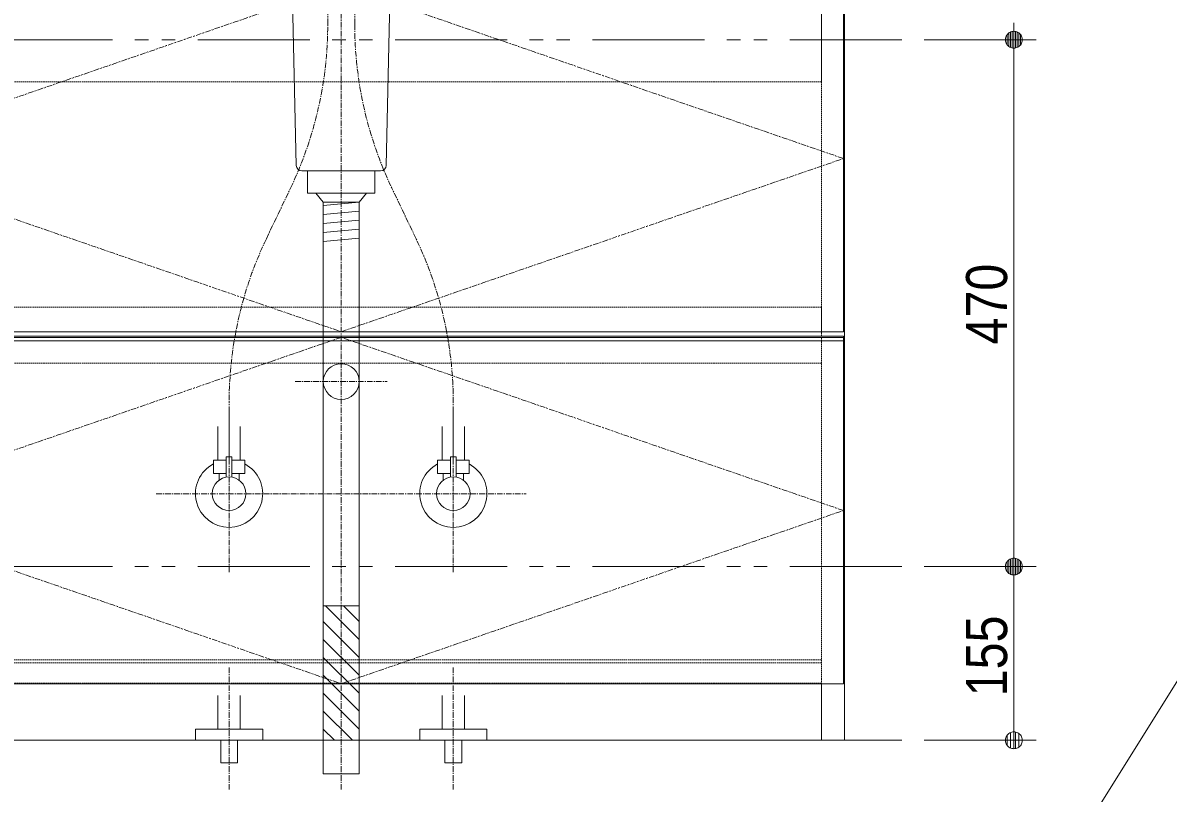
# Model space of a CAD drawing. Units: millimetres, scale not verified. Extents: x -6062 to 6062, y -3045 to 3045.
# Drawn here: x -2351 to -1330, y -2017 to -1330 of the extents above; entities that cross this region are included whole.
import ezdxf
from ezdxf.enums import TextEntityAlignment as Align

# ---------------------------------------------------------------- set-up
doc = ezdxf.new("R2010")
doc.units = ezdxf.units.MM
doc.header["$LTSCALE"] = 20
for name, pattern in [('CHAIN1', [8, 5, -1, 1, -1]), ('DASHED1', [1.8, 1.2, -0.6]), ('DOUBLE_CHAIN1', [8.8, 5, -1, 0.6, -0.6, 0.6, -1])]:
    doc.linetypes.add(name, pattern=pattern)
for name, color, linetype, lineweight in [('0-1_5ボウル・キャビネット', 7, 'Continuous', 9), ('0-2_2寸法-1', 7, 'Continuous', 9), ('0-3_0', 7, 'Continuous', 9), ('0-4_2寸法-2', 7, 'Continuous', 9), ('0-5_4給排水', 7, 'Continuous', 9), ('0-6_2寸法-3', 7, 'Continuous', 9)]:
    doc.layers.add(name, color=color, linetype=linetype, lineweight=lineweight)
doc.styles.add('ＭＳ Ｐゴシック', font='')
doc.styles.get('ＭＳ Ｐゴシック').set_extended_font_data('MS PGothic')

# ---------------------------------------------------------------- blocks, each defined once
blk = doc.blocks.new('グループ-7')
at = {"layer": '0-5_4給排水', "linetype": 'CHAIN1'}
for p, q in [((-5600, -19220), (-5600, -40300)), ((-6420, -33000), (-4780, -33000))]:
    blk.add_line(p, q, dxfattribs=at)
at = {"layer": '0-5_4給排水'}
for p, q in [((-4797.8, -29142.3), (-4730, -26200)), ((-6302.3, -29240), (-4897.7, -29240)), ((-5280, -29800), (-5920, -29860)), ((-5280, -29960), (-5920, -30020)), ((-5280, -30120), (-5920, -30180)), ((-5280, -30280), (-5920, -30340)), ((-5280, -30440), (-5920, -30500)), ((-5880, -37000), (-5280, -37600)), ((-5560, -37000), (-5280, -37280)), ((-5920, -37280), (-5280, -37920)), ((-5920, -37600), (-5280, -38240)), ((-5920, -37920), (-5280, -38560)), ((-5920, -38240), (-5280, -38880)), ((-5920, -38560), (-5280, -39200)), ((-5920, -38880), (-5400, -39400)), ((-5920, -39200), (-5720, -39400))]:
    blk.add_line(p, q, dxfattribs=at)
blk.add_lwpolyline([(-4730, -26200), (-6470, -26200), (-6402.2, -29142.3)], dxfattribs=at)
for points in [[(-6200, -29240), (-5000, -29240), (-5000, -29640), (-6200, -29640)], [(-5920, -29800), (-6050, -29640), (-5150, -29640), (-5280, -29800)], [(-5920, -29800), (-5280, -29800), (-5280, -40000), (-5920, -40000)], [(-5920, -37000), (-5280, -37000), (-5280, -39400), (-5920, -39400)], [(-5920, -37000), (-5280, -37000), (-5280, -39400), (-5920, -39400)]]:
    blk.add_lwpolyline(points, close=True, dxfattribs=at)
blk.add_circle((-5600, -33000), 320, dxfattribs=at)
for centre, start, end in [((-6302.3, -29140), 181.31908, 270), ((-4897.7, -29140), 270, 358.68092)]:
    blk.add_arc(centre, 100, start, end, dxfattribs=at)
blk = doc.blocks.new('グループ-9')
at = {"layer": '0-5_4給排水', "linetype": 'CHAIN1'}
for p, q in [((-7600, -38100), (-7600, -40300)), ((-3600, -38100), (-3600, -40300))]:
    blk.add_line(p, q, dxfattribs=at)
at = {"layer": '0-5_4給排水'}
for points in [[(-7800, -38600), (-7800, -39200), (-7400, -39200), (-7400, -38600)], [(-3800, -38600), (-3800, -39200), (-3400, -39200), (-3400, -38600)]]:
    blk.add_lwpolyline(points, dxfattribs=at)
for points in [[(-8200, -39200), (-7000, -39200), (-7000, -39400), (-8200, -39400)], [(-4200, -39200), (-3000, -39200), (-3000, -39400), (-4200, -39400)], [(-7750, -39400), (-7450, -39400), (-7450, -39800), (-7750, -39800)], [(-3750, -39400), (-3450, -39400), (-3450, -39800), (-3750, -39800)]]:
    blk.add_lwpolyline(points, close=True, dxfattribs=at)
blk = doc.blocks.new('止水栓_正面_W100')
at = {"layer": '0-5_4給排水', "linetype": 'CHAIN1'}
for p, q in [((-2000, -1400), (-2000, 1400)), ((2000, -1400), (2000, 1400)), ((-3300, 0), (3300, 0))]:
    blk.add_line(p, q, dxfattribs=at)
at = {"layer": '0-5_4給排水'}
for p, q in [((-2200, 600), (-2200, 1200)), ((-1800, 600), (-1800, 1200)), ((1800, 600), (1800, 1200)), ((2200, 600), (2200, 1200))]:
    blk.add_line(p, q, dxfattribs=at)
for points in [[(-2050, 295.8), (-2050, 660), (-1950, 660), (-1950, 295.8)], [(1950, 295.8), (1950, 660), (2050, 660), (2050, 295.8)], [(-2050, 360), (-2180, 360), (-2180, 240)], [(-1820, 240), (-1820, 360), (-1950, 360)], [(1950, 360), (1820, 360), (1820, 240)], [(2180, 240), (2180, 360), (2050, 360)]]:
    blk.add_lwpolyline(points, dxfattribs=at)
for points in [[(-2050, 360), (-2280, 360), (-2280, 600), (-2050, 600)], [(-1720, 360), (-1950, 360), (-1950, 600), (-1720, 600)], [(1950, 360), (1720, 360), (1720, 600), (1950, 600)], [(2280, 360), (2050, 360), (2050, 600), (2280, 600)]]:
    blk.add_lwpolyline(points, close=True, dxfattribs=at)
for centre in [(-2000, 0), (2000, 0)]:
    blk.add_circle(centre, 300, dxfattribs=at)
for centre in [(-2000, 0), (2000, 0)]:
    blk.add_arc(centre, 600, 117.81814, 62.18186, dxfattribs=at)
blk = doc.blocks.new('グループ-10')
at = {"layer": '0-5_4給排水', "linetype": 'CHAIN1'}
for p, q in [((-6935.3, -30449.7), (-6504.7, -29550.3)), ((-4264.7, -30449.7), (-4695.3, -29550.3))]:
    blk.add_line(p, q, dxfattribs=at)
for points in [[(-5840, -26621.9), (-5840, -26457.4), (-5840, -25600)], [(-5360, -26621.9), (-5360, -26457.4), (-5360, -25600)], [(-7600, -34400), (-7600, -33542.6), (-7600, -33378.1)], [(-3600, -34400), (-3600, -33542.6), (-3600, -33378.1)]]:
    blk.add_lwpolyline(points, dxfattribs=at)
for centre, start, end in [((-12622.5, -26621.9), 334.42121, 0), ((1422.5, -26621.9), 180, 205.57879), ((-817.5, -33378.1), 154.42121, 180), ((-10382.5, -33378.1), 0, 25.57879)]:
    blk.add_arc(centre, 6782.5, start, end, dxfattribs=at)
at = {"layer": '0-5_4給排水'}
blk.add_blockref('止水栓_正面_W100', (-5600, -35000), dxfattribs=at)
blk = doc.blocks.new('_Dot')
at = {"layer": '0-3_0'}
for p, q in [((-10, 0), (-20, 0)), ((9.78, 2), (-9.78, 2)), ((7.99, 6), (-7.99, 6)), ((9.16, -3.98), (-9.16, -3.98)), ((6, -7.98), (-6, -7.98))]:
    blk.add_line(p, q, dxfattribs=at)
for points in [[(10, 0), (9.92, 1.25), (9.69, 2.49), (9.3, 3.68), (8.76, 4.82), (8.09, 5.88), (7.29, 6.85), (6.37, 7.71), (5.36, 8.44), (4.26, 9.05), (3.09, 9.51), (1.87, 9.82), (0.63, 9.98), (-0.63, 9.98), (-1.87, 9.82), (-3.09, 9.51), (-4.26, 9.05), (-5.36, 8.44), (-6.37, 7.71), (-7.29, 6.85), (-8.09, 5.88), (-8.76, 4.82), (-9.3, 3.68), (-9.69, 2.49), (-9.92, 1.25), (-10, 0), (0, 0)], [(-10, 0), (-9.92, -1.25), (-9.69, -2.49), (-9.3, -3.68), (-8.76, -4.82), (-8.09, -5.88), (-7.29, -6.85), (-6.37, -7.71), (-5.36, -8.44), (-4.26, -9.05), (-3.09, -9.51), (-1.87, -9.82), (-0.63, -9.98), (0.63, -9.98), (1.87, -9.82), (3.09, -9.51), (4.26, -9.05), (5.36, -8.44), (6.37, -7.71), (7.29, -6.85), (8.09, -5.88), (8.76, -4.82), (9.3, -3.68), (9.69, -2.49), (9.92, -1.25), (10, 0), (0, 0)]]:
    blk.add_lwpolyline(points, close=True, dxfattribs=at)
blk = doc.blocks.new('グループ-29')
at = {"layer": '0-1_5ボウル・キャビネット', "linetype": 'DASHED1'}
for p, q in [((-14170, -32110), (-14170, -25880)), ((2970, -32110), (2970, -25880))]:
    blk.add_line(p, q, dxfattribs=at)
at = {"layer": '0-1_5ボウル・キャビネット'}
for p, q in [((-14170, -32110), (-14170, -32160)), ((2970, -32110), (2970, -32160))]:
    blk.add_line(p, q, dxfattribs=at)
blk = doc.blocks.new('グループ-30')
at = {"layer": '0-1_5ボウル・キャビネット', "linetype": 'DASHED1'}
for p, q in [((-14170, -38020), (2970, -38020)), ((2970, -38380), (-14170, -38380))]:
    blk.add_line(p, q, dxfattribs=at)
blk = doc.blocks.new('グループ-31')
at = {"layer": '0-1_5ボウル・キャビネット', "linetype": 'DASHED1'}
for p, q in [((-14170, -38390), (-14170, -32160)), ((2970, -38390), (2970, -32160)), ((-14170, -37962), (2970, -37962))]:
    blk.add_line(p, q, dxfattribs=at)
at = {"layer": '0-1_5ボウル・キャビネット'}
for p, q in [((-14170, -38390), (-14170, -39400)), ((2970, -38390), (2970, -39400))]:
    blk.add_line(p, q, dxfattribs=at)
blk.add_blockref('グループ-30', (0, 0), dxfattribs=at)
blk = doc.blocks.new('グループ-32')
at = {"layer": '0-1_5ボウル・キャビネット'}
blk.add_line((-14560, -32210), (3360, -32210), dxfattribs=at)
for points in [[(-14560, -32190), (3360, -32190), (3360, -32270), (-14560, -32270)], [(-14560, -32270), (3360, -32270), (3360, -38390), (-14560, -38390)]]:
    blk.add_lwpolyline(points, close=True, dxfattribs=at)
at = {"layer": '0-1_5ボウル・キャビネット', "linetype": 'DOUBLE_CHAIN1'}
blk.add_lwpolyline([(3360, -35300), (-5600, -32210), (-14560, -35300), (-5600, -38390)], close=True, dxfattribs=at)
blk = doc.blocks.new('グループ-33')
at = {"layer": '0-1_5ボウル・キャビネット'}
blk.add_line((-14560, -25930), (3360, -25930), dxfattribs=at)
for points in [[(-14560, -25910), (3360, -25910), (3360, -25990), (-14560, -25990)], [(-14560, -25990), (3360, -25990), (3360, -32110), (-14560, -32110)]]:
    blk.add_lwpolyline(points, close=True, dxfattribs=at)
at = {"layer": '0-1_5ボウル・キャビネット', "linetype": 'DOUBLE_CHAIN1'}
blk.add_lwpolyline([(3360, -29020), (-5600, -25930), (-14560, -29020), (-5600, -32110)], close=True, dxfattribs=at)
blk = doc.blocks.new('グループ-34')
at = {"layer": '0-1_5ボウル・キャビネット'}
blk.add_lwpolyline([(-14580, -25750), (3380, -25750), (3380, -39400), (-14580, -39400)], close=True, dxfattribs=at)
at = {"layer": '0-1_5ボウル・キャビネット', "linetype": 'DASHED1'}
for points in [[(-14170, -26160), (2970, -26160), (2970, -27650), (-14170, -27650)], [(-14170, -31670), (2970, -31670), (2970, -32670), (-14170, -32670)]]:
    blk.add_lwpolyline(points, close=True, dxfattribs=at)
at = {"layer": '0-1_5ボウル・キャビネット'}
for name in ['グループ-33', 'グループ-29', 'グループ-32', 'グループ-31']:
    blk.add_blockref(name, (0, 0), dxfattribs=at)

msp = doc.modelspace()

# ---------------------------------------------------------------- linework, layer by layer
at = {"layer": '0-1_5ボウル・キャビネット', "linetype": 'DOUBLE_CHAIN1'}
for p, q in [((-1567.5, -1345), (-2567.5, -1345)), ((-1567.5, -1815), (-2567.5, -1815))]:
    msp.add_line(p, q, dxfattribs=at)
at = {"layer": '0-1_5ボウル・キャビネット'}
msp.add_line((-2567.5, -1970), (-1567.5, -1970), dxfattribs=at)
at = {"layer": '0-2_2寸法-1'}
for p, q in [((-1547.5, -1345), (-1447.5, -1345)), ((-1467.5, -1799.99), (-1467.5, -1360.01)), ((-1547.5, -1815), (-1447.5, -1815)), ((-1547.5, -1815), (-1447.5, -1815)), ((-1467.5, -1830.01), (-1467.5, -1954.99)), ((-1547.5, -1970), (-1447.5, -1970))]:
    msp.add_line(p, q, dxfattribs=at)
at = {"layer": '0-4_2寸法-2'}
for p, q in [((-1547.5, -1345), (-1447.5, -1345)), ((-1467.5, -1815), (-1467.5, -1345)), ((-1547.5, -1815), (-1447.5, -1815)), ((-1467.5, -1830.01), (-1467.5, -1845.01))]:
    msp.add_line(p, q, dxfattribs=at)
at = {"layer": '0-6_2寸法-3'}
msp.add_lwpolyline([(-1055, -1490), (-1448.67, -2120), (-1840.69, -2120)], dxfattribs=at)

# ---------------------------------------------------------------- block references
at = {"layer": '0-1_5ボウル・キャビネット', "xscale": 0.05, "yscale": 0.05}
msp.add_blockref('グループ-34', (-1787.5, 0), dxfattribs=at)
at = {"layer": '0-2_2寸法-1', "xscale": 0.7503418, "yscale": 0.7503418}
for p, rotation in [((-1467.5, -1345), 90), ((-1467.5, -1815), 270), ((-1467.5, -1815), 90), ((-1467.5, -1970), 270)]:
    msp.add_blockref('_Dot', p, dxfattribs=dict(at, rotation=rotation))
at = {"layer": '0-4_2寸法-2', "xscale": 0.7503418, "yscale": 0.7503418}
for p, rotation in [((-1467.5, -1345), 270), ((-1467.5, -1815), 90)]:
    msp.add_blockref('_Dot', p, dxfattribs=dict(at, rotation=rotation))
at = {"layer": '0-5_4給排水', "xscale": 0.05, "yscale": 0.05}
for name in ['グループ-7', 'グループ-10', 'グループ-9']:
    msp.add_blockref(name, (-1787.5, 0), dxfattribs=at)

# ---------------------------------------------------------------- texts
at = {"layer": '0-2_2寸法-1', "style": 'ＭＳ Ｐゴシック', "width": 0.9}
for s, p in [('470', (-1462.54, -1616.89)), ('155', (-1462.54, -1930.72))]:
    msp.add_text(s, height=36.66, rotation=90, dxfattribs=at).set_placement(p, align=Align.BOTTOM_LEFT)

doc.saveas('drawing.dxf')
